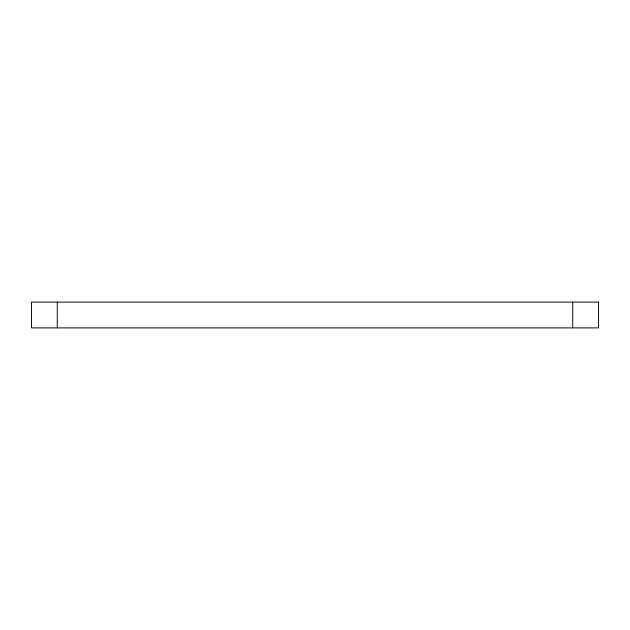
<?xml version="1.0" encoding="UTF-8"?>
<svg xmlns="http://www.w3.org/2000/svg" width="630" height="630" viewBox="0 0 630 630"><rect width="100%" height="100%" fill="white"/><g stroke="black" fill="none" stroke-linecap="round" stroke-linejoin="round"><path stroke-width="0.94" d="M572.725 302.116L572.725 327.884M57.275 302.116L57.275 327.884M598.5 302.116L31.5 302.116L31.5 327.884L598.5 327.884L598.5 302.116"/></g></svg>
